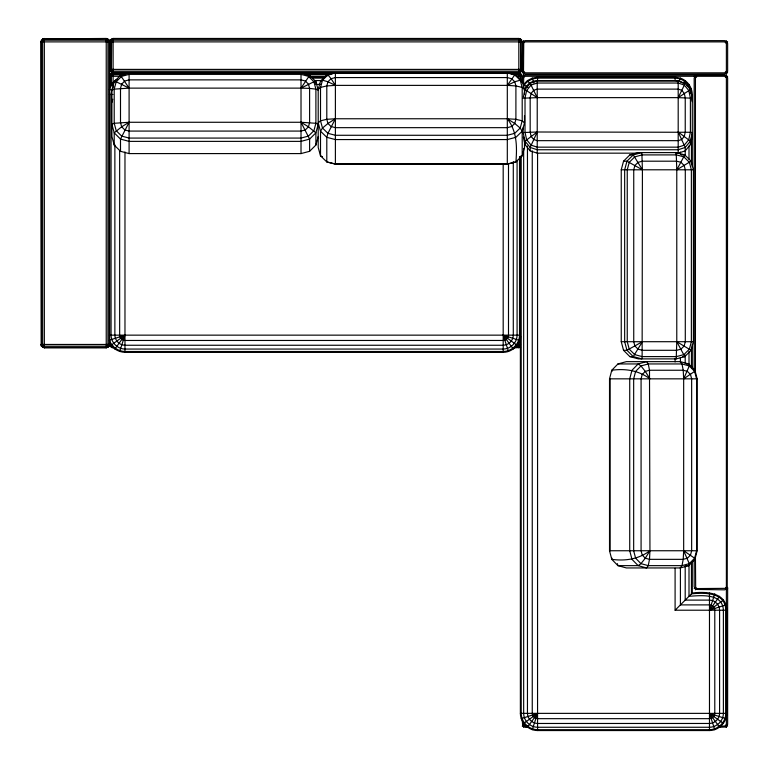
<?xml version="1.0" encoding="UTF-8"?>
<svg xmlns="http://www.w3.org/2000/svg" width="769" height="769" viewBox="0 0 769 769"><rect width="100%" height="100%" fill="white"/><g stroke="black" fill="none" stroke-linecap="round" stroke-linejoin="round"><path stroke-width="1.15" d="M676.211 358.892L676.778 341.705L676.778 169.795L676.211 152.598L638.424 152.598L629.83 154.905L623.544 161.192L621.246 169.795L621.246 341.705L623.544 350.299L629.83 356.595L638.424 358.892L676.211 358.892L684.794 356.595L691.091 350.299L693.388 341.705L693.388 169.795L691.091 161.192L684.794 154.905L676.211 152.598M113.226 87.262L111.745 90.175L111.063 94.472L111.063 335.149C111.082 342.599 117.522 349.039 124.972 349.059L503.186 349.059C510.635 349.039 517.066 342.599 517.085 335.149L517.085 160.327M109.602 342.378C112.082 348.463 118.561 352.115 124.972 352.337L503.186 352.337C512.394 352.317 520.344 344.358 520.373 335.149L109.438 335.149M520.373 156.732L520.373 713.363C520.402 722.572 528.351 730.521 537.56 730.55L709.479 730.55C718.688 730.521 726.647 722.572 726.667 713.363L726.667 610.211C726.388 592.034 705.663 591.371 692.283 593.024L675.095 610.211L675.095 568.233M523.362 97.125L525.016 89.608L530.168 83.321L537.223 81.024L678.191 81.024L685.237 83.321L690.399 89.608L692.283 98.201L678.191 97.634L537.223 97.634L523.122 98.201M675.797 153.166L678.191 153.166L685.237 150.868L690.399 144.572L692.283 135.988M612.047 558.198L611.778 559.342L617.94 565.638L626.37 567.945L680.296 567.945L688.726 565.638L694.897 559.342L697.156 550.748L697.156 378.838L694.897 370.245L688.726 363.948L680.296 361.641L626.37 361.641L617.94 363.948L611.778 370.245L609.519 378.838L609.519 550.748L611.778 559.342C625.457 561.235 638.779 559.111 649.949 550.748L649.497 370.245L648.267 363.948L646.585 361.641L638.155 363.948L617.94 363.948M694.897 370.245L694.628 371.389L696.589 378.838L696.589 550.748L694.628 558.198L694.897 559.342M522.257 41.891L40.901 41.891L42.622 38.911L106.228 38.45L109.208 40.171L109.669 41.891L109.669 344.454L109.208 346.175L106.228 347.896L44.342 347.896L41.363 346.175L40.901 41.891L42.622 39.306L106.228 38.911L107.948 39.306L109.669 41.891L110.13 40.171L113.11 38.45L518.825 38.45L520.546 38.911L522.257 41.891L523.747 42.747L525.237 41.891L724.658 41.891L726.378 43.612L726.378 71.113L724.658 72.834L525.237 72.834L523.516 71.113L523.747 42.747M110.13 87.051L110.13 76.275L111.62 73.689L127.51 73.295M518.825 72.834L521.805 71.113L522.257 69.393L109.669 69.393L110.13 71.113L113.11 72.834L518.825 72.834L520.546 73.295L522.257 76.275L523.747 77.131L525.237 76.275L694.628 76.275M523.747 77.131L523.516 85.196M515.22 346.175L518.825 346.175L520.315 345.319L520.546 336.072M695.436 556.852L695.666 587.708L697.156 588.573L725.513 588.343L726.378 586.853L726.378 77.986L724.658 76.275L697.156 76.275L695.436 77.986L695.436 373.225M719.851 726.099L724.658 726.099L726.378 724.379L726.378 588.621M111.909 90.165L114.206 81.629L120.502 75.381L129.096 73.093L301.015 73.093L309.609 75.381L315.896 81.629L318.203 90.165L315.896 89.146L309.609 88.397L301.015 88.127L129.096 88.127L114.206 89.146L111.909 90.165L111.909 136.517L114.206 145.053L120.502 151.301L129.096 153.589L301.015 153.589L309.609 151.301L315.896 145.053L318.203 136.517M111.909 102.373L112.774 99.172M524.496 138.093L524.496 147.465L522.199 155.819L515.903 161.932L507.309 164.162L335.39 164.162L326.796 161.932L320.51 155.819L318.203 147.465L318.203 89.473L320.51 81.13L326.796 75.016L335.39 72.776L507.309 72.776L515.903 75.016L522.199 81.13L524.496 89.473L524.496 94.241M524.496 115.706L524.496 122.867L522.199 131.211L522.199 155.819L520.2 156.751M113.11 346.175L113.11 347.896L111.39 347.434L109.669 344.454L107.948 347.03L106.228 347.434L44.342 347.434L42.622 347.03L40.901 344.454L111.39 344.454M119.656 351.5L124.972 335.149L109.419 340.206C111.688 346.771 118.032 351.375 124.972 351.5L503.186 351.5C511.943 351.471 519.508 343.906 519.527 335.149L519.527 156.732M685.198 80.562L683.266 83.215L679.392 81.245L680.411 78.121C687.313 80.505 692.148 87.166 692.283 94.472L692.283 166.546M532.254 729.704L537.56 713.363L521.219 718.669M714.786 593.86L709.479 610.211L725.83 604.895M109.602 87.243L111.063 84.369L114.869 80.562L117.744 79.101M523.41 86.686C525.929 81.37 531.831 78.361 537.56 78.121L675.095 78.121C683.852 78.15 691.418 85.715 691.446 94.472L692.283 94.472M524.333 90.175C526.265 84.59 531.658 80.668 537.56 80.562L675.095 80.562L679.392 81.245M40.901 41.891L41.363 41.026L44.342 40.171L106.228 40.171L109.208 41.026L109.669 41.891M109.669 344.454L109.208 345.319L106.228 346.175L44.342 346.175L41.363 345.319L40.901 344.454M685.237 83.321L678.191 97.634L690.399 89.608L690.399 93.03M111.39 72.373L113.11 69.393L110.13 71.113M111.39 347.434L112.245 345.944M520.546 38.911L518.825 41.891L521.805 40.171M520.546 73.295L518.825 76.275L521.805 74.555M523.516 74.093L524.381 72.603M726.378 40.632L725.513 42.122M725.513 76.506L726.378 75.016M523.516 727.359L524.381 725.869L523.516 724.379L523.516 721.985M695.436 589.833L696.291 588.343M114.869 349.059L124.972 335.149L111.063 345.252M527.457 727.263L537.56 713.363L523.66 723.466M719.582 596.302L709.479 610.211L723.389 600.108M680.296 567.945L681.988 565.638L683.218 559.342L683.67 550.748L683.67 378.838L683.218 370.245L681.988 363.948L680.296 361.641M113.918 82.687L111.745 84.859L109.419 89.415L111.745 90.175M680.411 78.121L675.095 77.285L537.56 77.285L532.254 78.121L527.457 80.562L523.66 84.369L527.851 87.416M318.203 89.473L320.51 87.426L326.796 85.926L335.39 85.378L507.309 85.378L515.903 85.926L522.199 87.426L524.496 89.473M309.609 75.381L301.015 88.127L313.906 81.754L315.896 81.629L315.896 83.85M689.005 84.369L687.005 85.82M691.091 161.192L676.778 169.795L684.794 154.905L681.382 154.905M523.747 71.969L522.257 72.834M110.13 346.175L111.62 345.319M726.147 42.747L727.637 41.891M726.147 77.131L727.637 76.275M694.176 588.573L695.666 587.708M522.257 726.099L523.747 725.244M320.51 81.13L322.499 80.197L327.95 74.901L335.39 72.968L507.309 72.968L515.903 75.016M690.649 89.415L691.446 89.156M520.315 347.03L514.019 347.434M514.019 347.896L520.546 347.434L518.825 344.454L520.546 344.454M638.77 153.166L537.223 153.166L530.168 150.868L525.016 144.572L525.016 141.16L523.122 132.566L537.223 131.999L690.399 132.278L692.283 132.566L690.399 141.16L690.399 144.572M326.796 75.016L327.95 74.901L331.093 78.698L335.39 85.378L327.95 81.754L322.499 80.197L320.51 87.426L320.51 120.82L322.499 128.048L327.95 133.335L335.39 135.277L507.309 135.277L514.749 133.335L520.2 128.048L522.199 120.82L522.199 87.426L520.2 80.197L514.749 74.901L507.309 85.378L514.749 81.754L520.2 80.197L522.199 81.13M301.563 73.295L332.766 73.295M509.222 73.295L520.315 73.689L521.805 76.275L521.805 82.254M125.107 74.555L112.245 74.785L111.39 76.275L111.39 84.648M305.158 74.555L330.372 74.555M512.817 74.555L519.681 74.785L520.546 76.275L520.546 79.861M697.156 74.555L724.658 74.555M695.83 75.016L525.237 75.016L522.66 76.506L522.257 82.792M110.13 76.275L120.31 76.275M309.965 76.275L326.767 76.275M516.422 76.275L522.257 76.275M309.878 77.285L325.479 77.285M312.272 78.121L324.287 78.121M314.675 80.562L321.884 80.562M315.876 84.369L320.683 84.369M109.438 94.472L112.966 94.472M629.83 154.905L633.252 154.905L641.846 152.598L642.413 169.795L642.125 356.595L641.846 358.892L633.252 356.595L629.83 356.595M623.544 161.192L626.966 161.192L642.413 169.795L633.252 154.905L626.966 161.192L624.659 169.795L624.659 341.705L626.966 350.299L633.252 356.595L642.413 341.705L626.966 350.299L623.544 350.299M621.246 169.795L693.388 169.795M621.246 341.705L693.388 341.705M682.516 356.595L684.794 356.595L676.778 341.705L691.091 350.299M686.352 363.948L688.726 363.948L689.284 365.948L694.628 371.389L683.67 378.838L689.284 365.948L681.988 363.948L648.267 363.948L640.971 365.948L635.627 371.389L633.666 378.838L633.666 550.748L635.627 558.198L640.971 563.648L648.267 565.638L681.988 565.638L689.284 563.648L694.628 558.198L683.67 550.748L689.284 563.648L688.726 565.638L685.16 565.638M609.519 378.838L697.156 378.838M609.519 550.748L697.156 550.748M675.095 610.211L726.667 610.211M520.373 713.363L726.667 713.363M527.64 726.099L524.381 725.869M528.841 727.359L525.237 727.359L522.66 725.869L522.257 719.582M717.448 727.359L726.147 726.965L727.637 724.379L727.637 587.42M114.206 81.629L116.206 81.754L129.096 88.127L120.502 75.381M113.11 347.434L110.525 345.944L110.13 344.454M519.527 340.465L503.186 335.149L508.492 351.5M725.83 718.669L709.479 713.363L714.786 729.704M322.499 156.751L320.51 155.819L320.51 131.211L318.203 122.867L320.51 120.82L326.796 119.31L335.39 118.762L507.309 118.762L515.903 119.31L522.199 120.82L524.496 122.867M525.016 89.608L537.223 97.634L530.168 83.321M727.637 72.834L726.147 71.969M694.176 76.275L695.666 77.131M521.805 71.113L518.825 69.393L520.546 72.373M110.13 40.171L113.11 41.891L111.39 38.911M518.825 344.454L520.315 345.319M726.147 587.708L727.637 588.573M727.637 726.099L726.147 725.244M517.085 345.252L503.186 335.149L513.288 349.059M111.063 84.369L113.725 86.301M723.389 723.466L709.479 713.363L719.582 727.263M527.457 80.562L529.389 83.215M114.869 80.562L115.36 81.245M725.513 72.603L726.378 74.093M695.436 75.016L696.291 76.506M523.516 40.632L524.381 42.122M523.516 75.016L524.381 76.506M725.513 588.343L726.378 589.833M725.513 725.869L726.378 727.359M532.254 78.121L533.849 83.052M617.392 563.648L617.94 565.638L638.155 565.638L646.585 567.945L648.267 565.638L649.497 559.342L649.949 550.748L645.287 558.198L640.971 563.648L638.155 565.638L631.983 559.342L629.724 550.748L629.724 378.838L631.983 370.245L638.155 363.948L640.971 365.948L645.287 371.389L649.949 378.838C638.779 370.475 625.457 368.351 611.778 370.245L612.047 371.389M691.812 99.47L692.283 101.623M523.362 137.055L525.016 144.572M709.479 593.024L709.479 730.55M694.176 370.831L694.176 77.986L695.666 75.41L697.156 75.016L724.658 75.016L727.234 76.506L727.637 77.986L727.234 588.343L724.658 589.833L695.666 589.429L694.176 586.853L694.176 559.246M692.283 344.349L692.283 368.37M692.283 561.783L692.283 593.024M691.446 137.689L691.446 164.095M691.446 347.771L691.446 366.976M691.446 562.648L691.446 593.86C704.442 592.553 725.465 592.053 725.83 610.211L725.83 713.363C725.801 722.12 718.236 729.685 709.479 729.704L537.56 729.704C528.803 729.685 521.238 722.12 521.219 713.363L521.219 155.636M689.005 146.091L689.005 159.298M689.005 351.395L689.005 364.593M689.005 565.09L689.005 596.302C700.713 595.514 722.687 592.88 723.389 610.211L723.389 713.363C723.36 720.813 716.929 727.243 709.479 727.263L537.56 727.263C530.11 727.243 523.679 720.813 523.66 713.363L523.66 148.446M685.198 155.722L685.237 147.446L678.191 131.999L690.399 141.16L685.237 147.446L678.191 149.744L537.223 149.744L530.168 147.446L525.016 141.16L537.223 131.999L530.168 147.446L530.168 150.868M685.198 355.095L685.198 363.506M685.198 566.474L685.198 600.108L709.479 600.108C714.891 600.118 719.563 604.799 719.582 610.211L719.582 713.363C719.563 718.775 714.891 723.446 709.479 723.466L537.56 723.466C532.148 723.446 527.476 718.775 527.457 713.363L527.457 146.043M680.411 152.118L680.411 154.521M680.411 357.489L680.411 362.295M680.411 567.666L680.411 604.895L709.479 604.895C712.325 604.905 714.786 607.366 714.786 610.211L714.786 713.363C714.786 716.208 712.325 718.659 709.479 718.669L537.56 718.669C534.715 718.659 532.263 716.208 532.254 713.363L532.254 150.839M678.191 81.024L678.191 153.166M675.095 77.285L675.095 80.562M675.095 358.335L675.095 361.939M610.086 378.838L610.086 550.748M537.56 77.285L537.56 80.562M537.56 153.242L537.56 730.55M537.223 81.024L537.223 153.166M523.122 127.827L523.122 132.566M518.825 38.45L518.825 78.669M518.825 340.859L518.825 347.896M513.288 161.528L513.288 335.149C513.269 340.561 508.597 345.243 503.186 345.252L124.972 345.252C119.56 345.243 114.879 340.561 114.869 335.149L114.869 144.764M508.492 163.922L508.492 335.149C508.482 337.995 506.031 340.456 503.186 340.465L124.972 340.465C122.127 340.456 119.666 337.995 119.656 335.149L119.656 150.753M507.309 72.776L507.309 164.162M503.186 163.922L503.186 352.337M335.39 72.776L335.39 164.162M315.896 145.053L315.896 132.835L318.203 124.309L315.896 123.29L301.015 122.271L129.096 122.271L114.206 123.29L111.909 124.309L114.206 132.835L114.206 145.053M309.609 151.301L309.609 139.083L301.015 122.271L308.456 126.808L315.896 132.835L309.609 139.083L301.015 141.371L129.096 141.371L120.502 139.083L114.206 132.835L121.656 126.808L129.096 122.271L120.502 139.083L120.502 151.301M301.015 73.093L301.015 153.589M129.096 73.093L129.096 153.589M124.972 151.945L124.972 352.337M113.11 38.45L113.11 72.834M113.11 73.295L113.11 83.456M109.208 40.171L109.208 346.175M107.948 38.911L107.948 347.434M106.228 38.45L106.228 347.896M44.342 38.45L44.342 347.896M42.622 38.911L42.622 347.434M41.363 40.171L41.363 346.175M526.65 90.473L525.016 97.913L525.016 132.278L526.65 139.718L531.119 145.168L537.223 147.158L678.191 147.158L684.295 145.168L688.764 139.718L690.399 132.278L690.399 97.913L688.764 90.473L684.295 85.032L678.191 83.033L537.223 83.033L531.119 85.032L526.65 90.473M531.119 93.414L530.168 97.711L530.168 132.076L531.119 136.363L533.696 139.516L537.223 140.66L678.191 140.66L681.709 139.516L684.295 136.363L685.237 132.076L685.237 97.711L684.295 93.414L681.709 90.271L678.191 89.117L537.223 89.117L533.696 90.271L531.119 93.414M642.202 374.541L641.077 378.838L641.077 550.748L642.202 555.045L645.287 558.198L649.497 559.342L683.218 559.342L687.428 558.198L690.514 555.045L691.648 550.748L691.648 378.838L690.514 374.541L687.428 371.389L683.218 370.245L649.497 370.245L645.287 371.389L642.202 374.541M110.525 40.401L110.13 69.393L110.525 70.883L113.11 72.373L518.825 72.373L521.401 70.883L521.805 69.393L521.805 41.891L521.401 40.401L518.825 38.911L113.11 38.911L110.525 40.401M111.62 41.026L111.39 69.393L113.11 71.113L518.825 71.113L520.546 69.393L520.546 41.891L518.825 40.171L113.11 40.171L111.62 41.026M522.66 42.122L522.257 71.113L523.747 73.689L525.237 74.093L724.658 74.093L727.234 72.603L727.637 71.113L727.637 43.612L727.234 42.122L724.658 40.632L525.237 40.632L522.66 42.122M629.244 162.346L627.244 169.795L627.244 341.705L629.244 349.145L634.685 354.596L642.125 356.595L676.489 356.595L683.929 354.596L689.38 349.145L691.369 341.705L691.369 169.795L689.38 162.346L683.929 156.895L676.489 154.905L642.125 154.905L634.685 156.895L629.244 162.346M634.896 165.489L633.743 169.795L633.743 341.705L634.896 346.002L638.039 349.145L642.336 350.299L676.701 350.299L680.998 349.145L684.141 346.002L685.294 341.705L685.294 169.795L684.141 165.489L680.998 162.346L676.701 161.192L642.336 161.192L638.039 162.346L634.896 165.489M116.206 81.754L114.206 89.146L114.206 123.29L116.206 130.682L121.656 136.094L129.096 138.074L301.015 138.074L308.456 136.094L313.906 130.682L315.896 123.29L315.896 89.146L313.906 81.754L308.456 76.342L301.015 74.362L129.096 74.362L121.656 76.342L116.206 81.754M121.656 84.129L120.502 88.397L120.502 122.54L121.656 126.808L124.799 129.932L129.096 131.076L301.015 131.076L305.312 129.932L308.456 126.808L309.609 122.54L309.609 88.397L308.456 84.129L305.312 81.005L301.015 79.87L129.096 79.87L124.799 81.005L121.656 84.129M327.95 81.754L326.796 85.926L326.796 119.31L327.95 123.492L331.093 126.539L335.39 127.664L507.309 127.664L511.606 126.539L514.749 123.492L515.903 119.31L515.903 85.926L514.749 81.754L511.606 78.698L507.309 77.573L335.39 77.573L331.093 78.698L327.95 81.754M327.95 133.335L326.796 137.324L326.796 161.932L335.39 163.98L507.309 163.98L515.903 161.932C517.162 146.792 517.056 131.278 507.309 118.762L514.749 123.492L520.2 128.048L522.199 131.211L515.903 137.324L507.309 139.564L335.39 139.564L326.796 137.324L320.51 131.211L322.499 128.048L327.95 123.492L335.39 118.762L327.95 133.335M111.39 73.295L110.13 74.555L113.11 76.275L111.39 73.295"/></g></svg>
